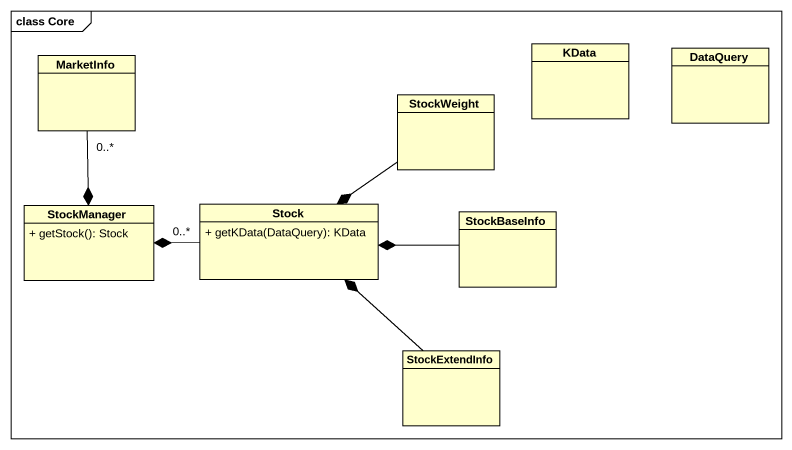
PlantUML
@startuml
mainframe class Core
hide circle
hide empty members
skinparam classAttributeIconSize 0
class MarketInfo
class KData
class DataQuery
class StockWeight
class StockManager {
  + getStock(): Stock
}
class Stock {
  + getKData(DataQuery): KData
}
class StockBaseInfo
class StockExtendInfo
MarketInfo "0..*" --* StockManager
StockWeight --* Stock
Stock "0..*" -left-* StockManager
StockBaseInfo -left-* Stock
StockExtendInfo -up-* Stock
@enduml
